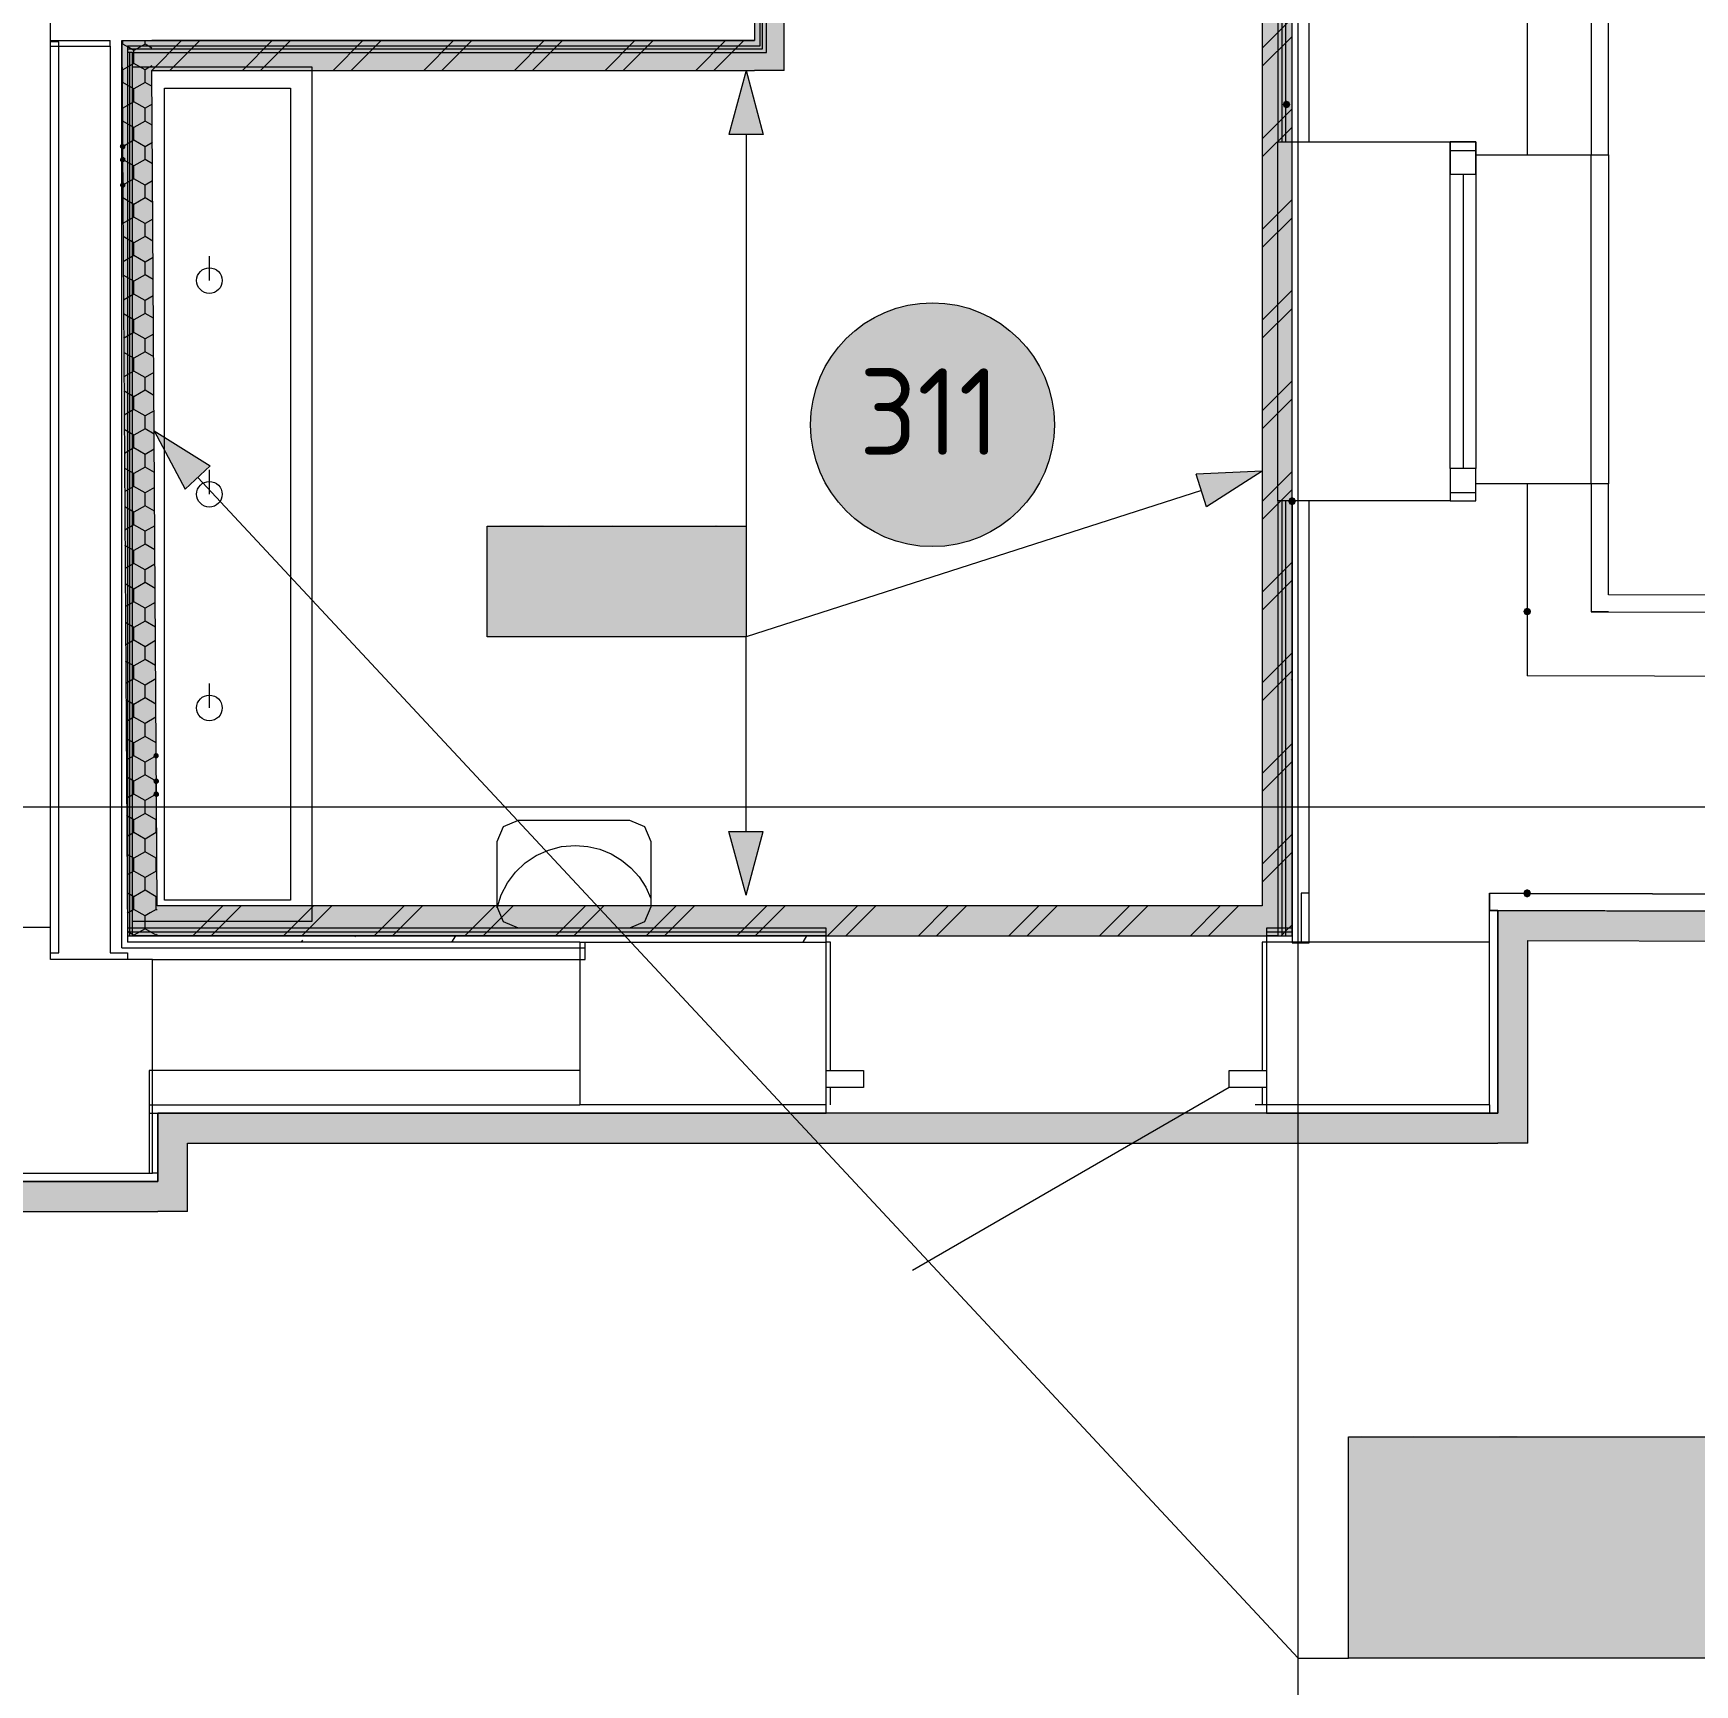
# Model space of a CAD drawing. Header units: millimetres. Extents: x 0 to 1189, y 0 to 841.
# Drawn here: x 375.57 to 414.45, y 396.83 to 435.48 of the extents above; entities that cross this region are included whole.
import ezdxf

# ---------------------------------------------------------------- set-up
doc = ezdxf.new("R2010")
doc.units = ezdxf.units.MM

msp = doc.modelspace()

# ---------------------------------------------------------------- hatches: boundary and pattern name
at = {"true_color": 0xcccccc}
h = msp.add_hatch(color=254, dxfattribs=at)
h.dxf.hatch_style = 2
h.paths.add_polyline_path([(404.326618, 481.267506), (405.026619, 481.267506), (405.026619, 415.054405), (404.326618, 415.054405)])
h = msp.add_hatch(color=254, dxfattribs=at)
h.dxf.hatch_style = 2
h.paths.add_polyline_path([(393.146601, 435.302436), (392.4466, 435.302436), (392.4466, 437.342439), (393.146601, 437.342439)])
at = {"true_color": 0x96e196}
h = msp.add_hatch(color=81, dxfattribs=at)
h.dxf.hatch_style = 2
h.paths.add_polyline_path([(377.646577, 435.302436), (378.346578, 435.302436), (378.351578, 434.602435)])
h = msp.add_hatch(color=81, dxfattribs=at)
h.dxf.hatch_style = 2
h.paths.add_polyline_path([(377.646577, 435.302436), (378.351578, 434.602435), (377.651577, 434.602435)])
at = {"true_color": 0xcccccc}
h = msp.add_hatch(color=254, dxfattribs=at)
h.dxf.hatch_style = 2
h.paths.add_polyline_path([(378.351578, 434.602435), (378.346578, 435.302436), (392.4466, 435.302436), (392.4466, 434.602435)])
h = msp.add_hatch(color=254, dxfattribs=at)
h.dxf.hatch_style = 2
h.paths.add_polyline_path([(392.4466, 435.302436), (393.146601, 434.602435), (392.4466, 434.602435)])
h = msp.add_hatch(color=254, dxfattribs=at)
h.dxf.hatch_style = 2
h.paths.add_polyline_path([(393.146601, 435.302436), (393.146601, 434.602435), (392.4466, 435.302436)])
at = {"true_color": 0x96e196}
h = msp.add_hatch(color=81, dxfattribs=at)
h.dxf.hatch_style = 2
h.paths.add_polyline_path([(378.351578, 434.602435), (378.472578, 415.054405), (377.772577, 415.054405), (377.651577, 434.602435)])
at = {"true_color": 0x0077b0}
h = msp.add_hatch(color=144, dxfattribs=at)
h.dxf.hatch_style = 2
h.paths.add_polyline_path([(392.252599, 434.601435), (392.6526, 433.108432), (391.852599, 433.108432)])
h = msp.add_hatch(color=7)
h.dxf.hatch_style = 2
h.paths.add_polyline_path([(404.895619, 433.899434), (404.832056, 433.872996), (404.805618, 433.809433), (404.832056, 433.745871), (404.895619, 433.719433), (404.959181, 433.745871), (404.985619, 433.809433), (404.959181, 433.872996)])
h = msp.add_hatch(color=7)
h.dxf.hatch_style = 2
h.paths.add_polyline_path([(377.631796, 432.768539), (377.68025, 432.757394), (377.72247, 432.783651), (377.733615, 432.832105), (377.707358, 432.874325), (377.651904, 432.89047), (377.609684, 432.864212), (377.598539, 432.815759)])
h = msp.add_hatch(color=7)
h.dxf.hatch_style = 2
h.paths.add_polyline_path([(377.703019, 432.465694), (377.73256, 432.505686), (377.725314, 432.554874), (377.685323, 432.584414), (377.636135, 432.577169), (377.601594, 432.534177), (377.60884, 432.484989), (377.648831, 432.455449)])
h = msp.add_hatch(color=7)
h.dxf.hatch_style = 2
h.paths.add_polyline_path([(377.640508, 431.863293), (377.690107, 431.859841), (377.727715, 431.892362), (377.731167, 431.941961), (377.698646, 431.979568), (377.647047, 431.98402), (377.609439, 431.9515), (377.605987, 431.901901)])
at = {"true_color": 0xffffff}
h = msp.add_hatch(color=7, dxfattribs=at)
edge = h.paths.add_edge_path()
edge.add_arc((396.612606, 426.314922), 2.852254, 0, 360)
at = {"true_color": 0x0077b0}
h = msp.add_hatch(color=144, dxfattribs=at)
h.dxf.hatch_style = 2
h.paths.add_polyline_path([(378.404578, 426.169422), (379.71458, 425.350421), (379.129579, 424.80442)])
h = msp.add_hatch(color=144, dxfattribs=at)
h.dxf.hatch_style = 2
h.paths.add_polyline_path([(404.326618, 425.23242), (403.027616, 424.395419), (402.783615, 425.15642)])
h = msp.add_hatch(color=7)
h.dxf.hatch_style = 2
h.paths.add_polyline_path([(405.116619, 424.531419), (405.090181, 424.594982), (405.026619, 424.621419), (404.963056, 424.594982), (404.936619, 424.531419), (404.936619, 424.521419), (404.963056, 424.457857), (405.026619, 424.431419), (405.090181, 424.457857), (405.116619, 424.521419)])
at = {"true_color": 0xffffff}
h = msp.add_hatch(color=7, dxfattribs=at)
h.dxf.hatch_style = 2
h.paths.add_polyline_path([(386.19259, 423.943418), (392.252599, 423.943418), (392.252599, 421.355414), (386.19259, 421.355414)])
h = msp.add_hatch(color=7, dxfattribs=at)
h.dxf.hatch_style = 2
h.paths.add_polyline_path([(386.19259, 423.943418), (392.252599, 423.943418), (392.252599, 421.355414), (386.19259, 421.355414)])
h = msp.add_hatch(color=7, dxfattribs=at)
h.dxf.hatch_style = 2
h.paths.add_polyline_path([(386.19259, 423.943418), (392.252599, 423.943418), (392.252599, 421.355414), (386.19259, 421.355414)])
at = {"true_color": 0x0077b0}
h = msp.add_hatch(color=144, dxfattribs=at)
h.dxf.hatch_style = 2
h.paths.add_polyline_path([(386.495788, 423.960484), (387.506166, 423.960484), (387.579891, 423.934921), (387.604833, 423.858509), (387.604833, 422.041152), (387.579891, 421.966394), (387.506166, 421.942485), (387.429754, 421.966394), (387.404191, 422.041152), (387.404191, 423.757085), (386.597212, 423.757085), (386.597212, 422.041152), (386.571925, 421.966394), (386.495788, 421.942485), (386.419652, 421.966394), (386.394365, 422.041152), (386.394365, 423.858509), (386.419652, 423.934921)])
h = msp.add_hatch(color=144, dxfattribs=at)
h.dxf.hatch_style = 2
h.paths.add_polyline_path([(386.495788, 423.960484), (387.506166, 423.960484), (387.579891, 423.934921), (387.604833, 423.858509), (387.604833, 422.041152), (387.579891, 421.966394), (387.506166, 421.942485), (387.429754, 421.966394), (387.404191, 422.041152), (387.404191, 423.757085), (386.597212, 423.757085), (386.597212, 422.041152), (386.571925, 421.966394), (386.495788, 421.942485), (386.419652, 421.966394), (386.394365, 422.041152), (386.394365, 423.858509), (386.419652, 423.934921)])
h = msp.add_hatch(color=144, dxfattribs=at)
h.dxf.hatch_style = 2
h.paths.add_polyline_path([(386.495788, 423.960484), (387.506166, 423.960484), (387.579891, 423.934921), (387.604833, 423.858509), (387.604833, 422.041152), (387.579891, 421.966394), (387.506166, 421.942485), (387.429754, 421.966394), (387.404191, 422.041152), (387.404191, 423.757085), (386.597212, 423.757085), (386.597212, 422.041152), (386.571925, 421.966394), (386.495788, 421.942485), (386.419652, 421.966394), (386.394365, 422.041152), (386.394365, 423.858509), (386.419652, 423.934921)])
h = msp.add_hatch(color=144, dxfattribs=at)
h.dxf.hatch_style = 2
h.paths.add_polyline_path([(388.009669, 422.041152), (388.009669, 423.858509), (388.034956, 423.934921), (388.111093, 423.960484), (388.187229, 423.934921), (388.212516, 423.858509), (388.212516, 423.152953), (389.019495, 423.152953), (389.019495, 423.858509), (389.045058, 423.934921), (389.12147, 423.960484), (389.195195, 423.934921), (389.220138, 423.858509), (389.220138, 422.041152), (389.195195, 421.966394), (389.12147, 421.942485), (389.045058, 421.966394), (389.019495, 422.041152), (389.019495, 422.950106), (388.212516, 422.950106), (388.212516, 422.041152), (388.187229, 421.966394), (388.111093, 421.942485), (388.034956, 421.966394)])
h = msp.add_hatch(color=144, dxfattribs=at)
h.dxf.hatch_style = 2
h.paths.add_polyline_path([(388.009669, 422.041152), (388.009669, 423.858509), (388.034956, 423.934921), (388.111093, 423.960484), (388.187229, 423.934921), (388.212516, 423.858509), (388.212516, 423.152953), (389.019495, 423.152953), (389.019495, 423.858509), (389.045058, 423.934921), (389.12147, 423.960484), (389.195195, 423.934921), (389.220138, 423.858509), (389.220138, 422.041152), (389.195195, 421.966394), (389.12147, 421.942485), (389.045058, 421.966394), (389.019495, 422.041152), (389.019495, 422.950106), (388.212516, 422.950106), (388.212516, 422.041152), (388.187229, 421.966394), (388.111093, 421.942485), (388.034956, 421.966394)])
h = msp.add_hatch(color=144, dxfattribs=at)
h.dxf.hatch_style = 2
h.paths.add_polyline_path([(388.009669, 422.041152), (388.009669, 423.858509), (388.034956, 423.934921), (388.111093, 423.960484), (388.187229, 423.934921), (388.212516, 423.858509), (388.212516, 423.152953), (389.019495, 423.152953), (389.019495, 423.858509), (389.045058, 423.934921), (389.12147, 423.960484), (389.195195, 423.934921), (389.220138, 423.858509), (389.220138, 422.041152), (389.195195, 421.966394), (389.12147, 421.942485), (389.045058, 421.966394), (389.019495, 422.041152), (389.019495, 422.950106), (388.212516, 422.950106), (388.212516, 422.041152), (388.187229, 421.966394), (388.111093, 421.942485), (388.034956, 421.966394)])
h = msp.add_hatch(color=144, dxfattribs=at)
h.dxf.hatch_style = 2
h.paths.add_polyline_path([(391.54472, 423.960484), (391.645153, 423.951449), (391.738403, 423.924173), (391.823695, 423.878396), (391.900254, 423.813861), (391.965219, 423.735777), (392.011944, 423.65015), (392.040168, 423.556667), (392.049633, 423.455019), (392.026482, 423.310808), (391.957029, 423.164529), (391.322029, 422.143127), (391.948209, 422.143127), (392.024346, 422.117564), (392.049633, 422.041152), (392.024346, 421.966394), (391.948209, 421.942485), (391.14123, 421.942485), (391.065094, 421.966394), (391.039807, 422.041152), (391.056343, 422.100683), (391.796074, 423.288552), (391.834039, 423.370959), (391.846786, 423.455019), (391.825288, 423.571946), (391.759142, 423.669442), (391.661646, 423.735588), (391.54472, 423.757085), (391.460022, 423.741255), (391.379355, 423.693696), (391.302409, 423.614303), (391.228873, 423.502975), (391.192493, 423.467422), (391.14123, 423.455019), (391.065094, 423.480582), (391.039807, 423.556994), (391.048075, 423.596131), (391.15017, 423.755613), (391.266632, 423.869464), (391.397976, 423.937738)])
h = msp.add_hatch(color=144, dxfattribs=at)
h.dxf.hatch_style = 2
h.paths.add_polyline_path([(391.54472, 423.960484), (391.645153, 423.951449), (391.738403, 423.924173), (391.823695, 423.878396), (391.900254, 423.813861), (391.965219, 423.735777), (392.011944, 423.65015), (392.040168, 423.556667), (392.049633, 423.455019), (392.026482, 423.310808), (391.957029, 423.164529), (391.322029, 422.143127), (391.948209, 422.143127), (392.024346, 422.117564), (392.049633, 422.041152), (392.024346, 421.966394), (391.948209, 421.942485), (391.14123, 421.942485), (391.065094, 421.966394), (391.039807, 422.041152), (391.056343, 422.100683), (391.796074, 423.288552), (391.834039, 423.370959), (391.846786, 423.455019), (391.825288, 423.571946), (391.759142, 423.669442), (391.661646, 423.735588), (391.54472, 423.757085), (391.460022, 423.741255), (391.379355, 423.693696), (391.302409, 423.614303), (391.228873, 423.502975), (391.192493, 423.467422), (391.14123, 423.455019), (391.065094, 423.480582), (391.039807, 423.556994), (391.048075, 423.596131), (391.15017, 423.755613), (391.266632, 423.869464), (391.397976, 423.937738)])
h = msp.add_hatch(color=144, dxfattribs=at)
h.dxf.hatch_style = 2
h.paths.add_polyline_path([(391.54472, 423.960484), (391.645153, 423.951449), (391.738403, 423.924173), (391.823695, 423.878396), (391.900254, 423.813861), (391.965219, 423.735777), (392.011944, 423.65015), (392.040168, 423.556667), (392.049633, 423.455019), (392.026482, 423.310808), (391.957029, 423.164529), (391.322029, 422.143127), (391.948209, 422.143127), (392.024346, 422.117564), (392.049633, 422.041152), (392.024346, 421.966394), (391.948209, 421.942485), (391.14123, 421.942485), (391.065094, 421.966394), (391.039807, 422.041152), (391.056343, 422.100683), (391.796074, 423.288552), (391.834039, 423.370959), (391.846786, 423.455019), (391.825288, 423.571946), (391.759142, 423.669442), (391.661646, 423.735588), (391.54472, 423.757085), (391.460022, 423.741255), (391.379355, 423.693696), (391.302409, 423.614303), (391.228873, 423.502975), (391.192493, 423.467422), (391.14123, 423.455019), (391.065094, 423.480582), (391.039807, 423.556994), (391.048075, 423.596131), (391.15017, 423.755613), (391.266632, 423.869464), (391.397976, 423.937738)])
h = msp.add_hatch(color=144, dxfattribs=at)
h.dxf.hatch_style = 2
h.paths.add_polyline_path([(390.533376, 422.444642), (389.726397, 422.444642), (389.65026, 422.470204), (389.624973, 422.546617), (389.65026, 422.622753), (389.726397, 422.64804), (390.533376, 422.64804), (390.609513, 422.622753), (390.6348, 422.546617), (390.609513, 422.470204)])
h = msp.add_hatch(color=144, dxfattribs=at)
h.dxf.hatch_style = 2
h.paths.add_polyline_path([(390.533376, 422.444642), (389.726397, 422.444642), (389.65026, 422.470204), (389.624973, 422.546617), (389.65026, 422.622753), (389.726397, 422.64804), (390.533376, 422.64804), (390.609513, 422.622753), (390.6348, 422.546617), (390.609513, 422.470204)])
h = msp.add_hatch(color=144, dxfattribs=at)
h.dxf.hatch_style = 2
h.paths.add_polyline_path([(390.533376, 422.444642), (389.726397, 422.444642), (389.65026, 422.470204), (389.624973, 422.546617), (389.65026, 422.622753), (389.726397, 422.64804), (390.533376, 422.64804), (390.609513, 422.622753), (390.6348, 422.546617), (390.609513, 422.470204)])
h = msp.add_hatch(color=7)
h.dxf.hatch_style = 2
h.paths.add_polyline_path([(410.526627, 422.033415), (410.463065, 422.006978), (410.436627, 421.943415), (410.463065, 421.879853), (410.526627, 421.853415), (410.59419, 421.879853), (410.620627, 421.943415), (410.59419, 422.006978)])
h = msp.add_hatch(color=7)
h.dxf.hatch_style = 2
h.paths.add_polyline_path([(378.421509, 418.512272), (378.471108, 418.50882), (378.508716, 418.541341), (378.512168, 418.59094), (378.479647, 418.628548), (378.428048, 418.633), (378.39044, 418.600479), (378.386988, 418.55088)])
h = msp.add_hatch(color=7)
h.dxf.hatch_style = 2
h.paths.add_polyline_path([(378.483647, 417.916271), (378.516168, 417.953879), (378.512716, 418.003478), (378.475108, 418.035999), (378.425509, 418.032547), (378.386988, 417.991939), (378.39044, 417.94234), (378.428048, 417.909819)])
h = msp.add_hatch(color=7)
h.dxf.hatch_style = 2
h.paths.add_polyline_path([(378.427509, 417.609271), (378.477108, 417.605819), (378.514716, 417.63834), (378.518168, 417.687939), (378.485647, 417.725547), (378.428048, 417.732999), (378.39044, 417.700478), (378.386988, 417.650879)])
h = msp.add_hatch(color=144, dxfattribs=at)
h.dxf.hatch_style = 2
h.paths.add_polyline_path([(392.252599, 415.304405), (391.852599, 416.797407), (392.6526, 416.797407)])
h = msp.add_hatch(color=7)
h.dxf.hatch_style = 2
h.paths.add_polyline_path([(410.616627, 415.357405), (410.59019, 415.420968), (410.526627, 415.447405), (410.463065, 415.420968), (410.436627, 415.357405), (410.436627, 415.343405), (410.463065, 415.279843), (410.526627, 415.253405), (410.59019, 415.279843), (410.616627, 415.343405)])
at = {"true_color": 0x96e196}
h = msp.add_hatch(color=81, dxfattribs=at)
h.dxf.hatch_style = 2
h.paths.add_polyline_path([(378.472578, 415.054405), (377.781577, 414.358404), (377.772577, 415.054405)])
h = msp.add_hatch(color=81, dxfattribs=at)
h.dxf.hatch_style = 2
h.paths.add_polyline_path([(378.472578, 415.054405), (378.476578, 414.354404), (377.776577, 414.354404)])
at = {"true_color": 0xcccccc}
h = msp.add_hatch(color=254, dxfattribs=at)
h.dxf.hatch_style = 2
h.paths.add_polyline_path([(404.326618, 415.054405), (404.326618, 414.354404), (378.476578, 414.354404), (378.472578, 415.054405)])
h = msp.add_hatch(color=254, dxfattribs=at)
h.dxf.hatch_style = 2
h.paths.add_polyline_path([(404.326618, 415.054405), (405.026619, 415.054405), (405.026619, 414.354404)])
h = msp.add_hatch(color=254, dxfattribs=at)
h.dxf.hatch_style = 2
h.paths.add_polyline_path([(404.326618, 415.054405), (405.026619, 414.354404), (404.326618, 414.354404)])
at = {"true_color": 0xf1d696}
h = msp.add_hatch(color=41, dxfattribs=at)
h.dxf.hatch_style = 2
h.paths.add_polyline_path([(410.542627, 414.245404), (409.842626, 414.247404), (409.842626, 414.947405)])
h = msp.add_hatch(color=41, dxfattribs=at)
h.dxf.hatch_style = 2
h.paths.add_polyline_path([(409.842626, 414.947405), (410.542627, 414.945405), (410.542627, 414.245404)])
h = msp.add_hatch(color=41, dxfattribs=at)
h.dxf.hatch_style = 2
h.paths.add_polyline_path([(410.542627, 414.245404), (410.542627, 414.945405), (457.356699, 414.802404), (457.356699, 414.102403)])
h = msp.add_hatch(color=41, dxfattribs=at)
h.dxf.hatch_style = 2
h.paths.add_polyline_path([(410.542627, 410.204397), (409.842626, 410.204397), (409.842626, 414.247404), (410.542627, 414.245404)])
h = msp.add_hatch(color=41, dxfattribs=at)
h.dxf.hatch_style = 2
h.paths.add_polyline_path([(379.187579, 409.504396), (378.487578, 409.504396), (378.487578, 410.204397)])
h = msp.add_hatch(color=41, dxfattribs=at)
h.dxf.hatch_style = 2
h.paths.add_polyline_path([(379.187579, 410.204397), (379.187579, 409.504396), (378.487578, 410.204397)])
h = msp.add_hatch(color=41, dxfattribs=at)
h.dxf.hatch_style = 2
h.paths.add_polyline_path([(379.187579, 409.504396), (379.187579, 410.204397), (409.842626, 410.204397), (409.842626, 409.504396)])
h = msp.add_hatch(color=41, dxfattribs=at)
h.dxf.hatch_style = 2
h.paths.add_polyline_path([(409.842626, 410.204397), (410.542627, 409.504396), (409.842626, 409.504396)])
h = msp.add_hatch(color=41, dxfattribs=at)
h.dxf.hatch_style = 2
h.paths.add_polyline_path([(410.542627, 410.204397), (410.542627, 409.504396), (409.842626, 410.204397)])
h = msp.add_hatch(color=41, dxfattribs=at)
h.dxf.hatch_style = 2
h.paths.add_polyline_path([(379.187579, 408.604395), (378.487578, 408.604395), (378.487578, 409.504396), (379.187579, 409.504396)])
h = msp.add_hatch(color=41, dxfattribs=at)
h.dxf.hatch_style = 2
h.paths.add_polyline_path([(374.361572, 407.904394), (374.361572, 408.604395), (378.487578, 408.604395), (378.487578, 407.904394)])
h = msp.add_hatch(color=41, dxfattribs=at)
h.dxf.hatch_style = 2
h.paths.add_polyline_path([(378.487578, 408.604395), (379.187579, 407.904394), (378.487578, 407.904394)])
h = msp.add_hatch(color=41, dxfattribs=at)
h.dxf.hatch_style = 2
h.paths.add_polyline_path([(379.187579, 408.604395), (379.187579, 407.904394), (378.487578, 408.604395)])
at = {"true_color": 0xffffff}
h = msp.add_hatch(color=7, dxfattribs=at)
h.dxf.hatch_style = 2
h.paths.add_polyline_path([(406.348621, 402.631386), (430.846658, 402.631386), (430.846658, 397.455378), (406.348621, 397.455378)])
at = {"true_color": 0x0077b0}
h = msp.add_hatch(color=144, dxfattribs=at)
h.dxf.hatch_style = 2
h.paths.add_polyline_path([(407.860495, 402.649132), (407.936907, 402.62357), (407.96247, 402.547157), (407.96247, 400.729801), (407.936907, 400.655042), (407.860495, 400.631133), (407.784358, 400.655042), (407.759071, 400.729801), (407.759071, 402.21698), (407.350069, 401.599067), (407.305008, 401.554694), (407.254158, 401.540087), (407.205307, 401.554694), (407.161003, 401.599067), (406.75145, 402.21698), (406.75145, 400.729801), (406.726163, 400.655042), (406.650026, 400.631133), (406.573889, 400.655042), (406.548602, 400.729801), (406.548602, 402.547157), (406.573889, 402.62357), (406.650026, 402.649132), (406.699015, 402.636385), (406.737669, 402.59842), (407.254158, 401.822309), (407.776159, 402.603933), (407.812126, 402.638108)])
h = msp.add_hatch(color=144, dxfattribs=at)
h.dxf.hatch_style = 2
h.paths.add_polyline_path([(410.285578, 401.638755), (410.08218, 401.638755), (410.008661, 401.664042), (409.983512, 401.740178), (410.008661, 401.816315), (410.08218, 401.841602), (410.285578, 401.841602), (410.402505, 401.86434), (410.500001, 401.929245), (410.566147, 402.027155), (410.587644, 402.143668), (410.566147, 402.260594), (410.500001, 402.358091), (410.402505, 402.424236), (410.285578, 402.445734), (409.882089, 402.445734), (409.805952, 402.471228), (409.780665, 402.547157), (409.805952, 402.62357), (409.882089, 402.649132), (410.285578, 402.649132), (410.386011, 402.640098), (410.479262, 402.612821), (410.564553, 402.567044), (410.641112, 402.502509), (410.706078, 402.424038), (410.752802, 402.337765), (410.781026, 402.244153), (410.790491, 402.143668), (410.777865, 402.024657), (410.739917, 401.917532), (410.676545, 401.822602), (410.587644, 401.740178), (410.676545, 401.657754), (410.739917, 401.562825), (410.777865, 401.4557), (410.790491, 401.336689), (410.790491, 401.13329), (410.781026, 401.033245), (410.752802, 400.940641), (410.706078, 400.855478), (410.641112, 400.777756), (410.563391, 400.713221), (410.478228, 400.667444), (410.385624, 400.640168), (410.285578, 400.631133), (409.882089, 400.631133), (409.805952, 400.655042), (409.780665, 400.729801), (409.805952, 400.806213), (409.882089, 400.831776), (410.285578, 400.831776), (410.402505, 400.854582), (410.500001, 400.921624), (410.566147, 401.0185), (410.587644, 401.136046), (410.587644, 401.336689), (410.566147, 401.453615), (410.500001, 401.551111), (410.402505, 401.617257)])
h = msp.add_hatch(color=144, dxfattribs=at)
h.dxf.hatch_style = 2
h.paths.add_polyline_path([(409.274919, 401.13329), (408.46794, 401.13329), (408.391804, 401.158853), (408.366517, 401.235265), (408.391804, 401.311402), (408.46794, 401.336689), (409.274919, 401.336689), (409.351056, 401.311402), (409.376343, 401.235265), (409.351056, 401.158853)])
h = msp.add_hatch(color=144, dxfattribs=at)
h.paths.add_polyline_path([(406.548602, 398.543896), (406.548602, 398.947937), (406.557637, 399.049576), (406.584914, 399.142998), (406.63069, 399.228462), (406.695226, 399.306227), (406.77299, 399.370762), (406.858454, 399.416538), (406.951877, 399.443815), (407.053516, 399.45285), (407.248577, 399.416883), (407.411806, 399.308983), (407.476341, 399.231175), (407.522118, 399.145409), (407.549394, 399.051169), (407.558429, 398.947937), (407.558429, 398.543896), (407.548963, 398.44385), (407.52074, 398.351246), (407.474015, 398.266083), (407.40905, 398.188362), (407.332491, 398.123827), (407.247199, 398.07805), (407.153949, 398.050773), (407.053516, 398.041739), (406.951877, 398.050773), (406.858454, 398.07805), (406.77299, 398.123827), (406.695226, 398.188362), (406.63069, 398.266083), (406.584914, 398.351246), (406.557637, 398.44385)])
h.paths.add_polyline_path([(407.355582, 398.546652), (407.355582, 398.950693), (407.334084, 399.066172), (407.267938, 399.165115), (407.170442, 399.230779), (407.053516, 399.252207), (406.936589, 399.230779), (406.839093, 399.165115), (406.772947, 399.066172), (406.75145, 398.950693), (406.75145, 398.546652), (406.772947, 398.429105), (406.839093, 398.332229), (406.936589, 398.265188), (407.053516, 398.242381), (407.170442, 398.265188), (407.267938, 398.332229), (407.334084, 398.430139)])
h = msp.add_hatch(color=144, dxfattribs=at)
h.dxf.hatch_style = 2
h.paths.add_polyline_path([(408.064329, 399.45285), (408.972732, 399.45285), (409.128106, 399.423498), (409.258261, 399.337095), (409.347076, 399.206043), (409.376773, 399.04936), (409.376773, 398.140406), (409.35121, 398.065648), (409.274798, 398.041739), (409.198661, 398.065648), (409.173374, 398.140406), (409.173374, 399.04936), (409.158905, 399.127495), (409.11715, 399.193227), (409.051349, 399.236222), (408.972732, 399.249451), (408.769885, 399.249451), (408.769885, 398.140406), (408.744391, 398.065648), (408.668461, 398.041739), (408.59446, 398.065648), (408.569242, 398.140406), (408.569242, 399.249451), (408.165753, 399.249451), (408.165753, 398.140406), (408.140466, 398.065648), (408.064329, 398.041739), (407.988192, 398.065648), (407.962905, 398.140406), (407.962905, 399.354182), (407.988192, 399.427907)])
h = msp.add_hatch(color=144, dxfattribs=at)
h.dxf.hatch_style = 2
h.paths.add_polyline_path([(410.472488, 398.140406), (410.472488, 399.354182), (410.497775, 399.427907), (410.573911, 399.45285), (411.078824, 399.45285), (411.233096, 399.423498), (411.363803, 399.337095), (411.452824, 399.206043), (411.482314, 399.04936), (411.482314, 398.140406), (411.457027, 398.065648), (411.38089, 398.041739), (411.304754, 398.065648), (411.279467, 398.140406), (411.279467, 399.04936), (411.264928, 399.127495), (411.222692, 399.193227), (411.157373, 399.236222), (411.078824, 399.249451), (410.675335, 399.249451), (410.675335, 398.140406), (410.650048, 398.065648), (410.573911, 398.041739), (410.497775, 398.065648)])
h = msp.add_hatch(color=144, dxfattribs=at)
h.paths.add_polyline_path([(411.886791, 398.543896), (411.886791, 398.947937), (411.895825, 399.049576), (411.923102, 399.142998), (411.968879, 399.228462), (412.033414, 399.306227), (412.111178, 399.370762), (412.196642, 399.416538), (412.290065, 399.443815), (412.391704, 399.45285), (412.586765, 399.416883), (412.749994, 399.308983), (412.814529, 399.231175), (412.860306, 399.145409), (412.887582, 399.051169), (412.896617, 398.947937), (412.896617, 398.543896), (412.887152, 398.44385), (412.858928, 398.351246), (412.812204, 398.266083), (412.747238, 398.188362), (412.670679, 398.123827), (412.585387, 398.07805), (412.492137, 398.050773), (412.391704, 398.041739), (412.290065, 398.050773), (412.196642, 398.07805), (412.111178, 398.123827), (412.033414, 398.188362), (411.968879, 398.266083), (411.923102, 398.351246), (411.895825, 398.44385)])
h.paths.add_polyline_path([(412.69377, 398.546652), (412.69377, 398.950693), (412.672272, 399.066172), (412.606127, 399.165115), (412.50863, 399.230779), (412.391704, 399.252207), (412.274777, 399.230779), (412.177281, 399.165115), (412.111135, 399.066172), (412.089638, 398.950693), (412.089638, 398.546652), (412.111135, 398.429105), (412.177281, 398.332229), (412.274777, 398.265188), (412.391704, 398.242381), (412.50863, 398.265188), (412.606127, 398.332229), (412.672272, 398.430139)])
h = msp.add_hatch(color=144, dxfattribs=at)
h.dxf.hatch_style = 2
h.paths.add_polyline_path([(413.806007, 399.45285), (414.209496, 399.45285), (414.285633, 399.427907), (414.31092, 399.354182), (414.31092, 398.140406), (414.285633, 398.065648), (414.209496, 398.041739), (414.13336, 398.065648), (414.108073, 398.140406), (414.108073, 399.249451), (413.876562, 399.249451), (413.495673, 398.109538), (413.461704, 398.058689), (413.402517, 398.041739), (413.326381, 398.067026), (413.301094, 398.143162), (413.306606, 398.174582), (413.704583, 399.37127), (413.744753, 399.433144)])

# ---------------------------------------------------------------- linework, layer by layer
at = {"color": 7, "lineweight": 0}
for points in [[(405.172619, 251.095154), (405.172619, 498.901533)], [(412.42663, 432.631432), (412.42663, 495.747528)], [(412.026629, 495.547528), (412.026629, 432.631432)], [(410.526627, 494.047525), (410.526627, 432.631432)], [(375.976574, 413.804403), (375.976574, 488.147516)], [(405.426619, 432.931432), (405.426619, 488.147516)], [(404.696618, 481.841507), (404.696618, 432.931432)], [(404.786618, 481.841507), (404.786618, 432.931432)], [(404.876619, 481.841507), (404.876619, 432.931432)], [(405.026619, 415.054405), (405.026619, 481.967507)], [(405.026619, 432.931432), (405.026619, 481.841507)], [(404.326618, 481.267506), (404.326618, 415.054405)], [(392.7266, 435.022435), (392.7266, 437.722439)], [(392.4466, 437.442439), (392.4466, 435.302436)], [(392.4466, 437.342439), (392.4466, 435.302436)], [(392.5766, 437.572439), (392.5766, 435.172436)], [(392.6366, 435.112435), (392.6366, 437.632439)], [(393.146601, 434.602435), (393.146601, 437.342439)], [(404.326618, 435.127435), (405.026619, 435.827437)], [(404.326618, 434.702435), (405.026619, 435.402436)], [(375.976574, 435.302436), (377.376577, 435.302436)], [(376.176575, 435.272436), (375.976574, 435.272436)], [(375.976574, 435.172436), (377.376577, 435.172436)], [(376.176575, 413.954403), (376.176575, 435.272436)], [(377.376577, 435.172436), (377.376577, 435.302436)], [(377.376577, 435.172436), (377.376577, 413.954403)], [(377.646577, 435.302436), (392.4466, 435.302436)], [(377.646577, 414.074403), (377.646577, 435.302436)], [(377.646577, 435.302436), (378.346578, 435.302436)], [(377.646577, 435.302436), (377.776577, 414.354404)], [(377.669577, 435.221436), (377.647577, 435.209436)], [(377.669577, 435.280436), (377.669577, 435.302436)], [(377.669577, 435.221436), (377.669577, 435.280436)], [(377.809577, 435.140435), (377.669577, 435.221436)], [(392.5766, 435.172436), (377.776577, 435.172436)], [(377.776577, 435.172436), (377.776577, 414.204404)], [(377.776577, 435.112435), (392.6366, 435.112435)], [(377.896577, 435.022435), (377.776577, 435.022435)], [(377.929577, 435.071435), (377.809577, 435.140435)], [(377.836577, 414.354404), (377.836577, 435.022435)], [(377.896577, 435.022435), (392.7266, 435.022435)], [(377.896577, 414.354404), (377.896577, 435.022435)], [(378.189578, 435.221436), (377.929577, 435.071435)], [(377.929577, 435.022435), (377.929577, 435.071435)], [(377.929577, 434.771435), (377.929577, 435.022435)], [(378.189578, 435.221436), (378.189578, 435.302436)], [(378.347578, 435.130435), (378.189578, 435.221436)], [(392.4466, 435.302436), (378.346578, 435.302436)], [(378.351578, 434.607435), (379.046579, 435.302436)], [(378.770579, 434.602435), (379.47058, 435.302436)], [(380.468581, 434.602435), (381.168582, 435.302436)], [(380.892582, 434.602435), (381.592583, 435.302436)], [(382.589585, 434.602435), (383.289586, 435.302436)], [(383.013585, 434.602435), (383.713586, 435.302436)], [(384.710588, 434.602435), (385.410589, 435.302436)], [(385.134588, 434.602435), (385.834589, 435.302436)], [(386.831591, 434.602435), (387.531592, 435.302436)], [(387.256592, 434.602435), (387.956593, 435.302436)], [(388.953594, 434.602435), (389.653595, 435.302436)], [(389.377595, 434.602435), (390.077596, 435.302436)], [(391.074597, 434.602435), (391.774599, 435.302436)], [(391.498598, 434.602435), (392.198599, 435.302436)], [(377.669577, 434.621435), (377.650577, 434.632435)], [(377.929577, 434.771435), (377.669577, 434.621435)], [(377.669577, 434.602435), (377.669577, 434.621435)], [(377.896577, 434.688435), (382.096584, 434.688435)], [(378.189578, 434.621435), (377.929577, 434.771435)], [(378.279578, 434.674435), (378.189578, 434.621435)], [(378.189578, 434.602435), (378.189578, 434.621435)], [(378.350578, 434.714435), (378.279578, 434.674435)], [(382.096584, 434.688435), (382.096584, 414.688404)], [(377.669577, 434.321434), (377.652577, 434.312434)], [(377.669577, 434.321434), (377.669577, 434.602435)], [(377.929577, 434.171434), (377.669577, 434.321434)], [(378.189578, 434.321434), (377.929577, 434.171434)], [(378.189578, 434.321434), (378.189578, 434.602435)], [(378.353578, 434.226434), (378.189578, 434.321434)], [(378.472578, 415.054405), (378.351578, 434.602435)], [(378.351578, 434.602435), (392.4466, 434.602435)], [(393.146601, 434.602435), (392.4466, 434.602435)], [(377.929577, 433.871434), (377.669577, 433.721433)], [(377.929577, 433.871434), (377.929577, 434.171434)], [(378.189578, 433.721433), (377.929577, 433.871434)], [(378.646578, 434.188434), (381.596583, 434.188434)], [(378.646578, 415.188405), (378.646578, 434.188434)], [(381.596583, 434.188434), (381.596583, 415.188405)], [(377.669577, 433.721433), (377.656577, 433.729433)], [(377.669577, 433.421433), (377.669577, 433.721433)], [(378.355578, 433.818433), (378.189578, 433.721433)], [(378.189578, 433.421433), (378.189578, 433.721433)], [(404.326618, 433.005432), (405.026619, 433.705433)], [(404.895619, 433.809433), (404.876619, 433.777433)], [(377.669577, 433.421433), (377.658577, 433.415433)], [(377.929577, 433.271433), (377.669577, 433.421433)], [(378.189578, 433.421433), (377.929577, 433.271433)], [(377.929577, 432.971432), (377.929577, 433.271433)], [(378.359578, 433.323433), (378.189578, 433.421433)], [(404.326618, 432.581432), (405.026619, 433.281433)], [(377.929577, 432.971432), (377.669577, 432.821432)], [(377.669577, 432.521431), (377.669577, 432.821432)], [(378.189578, 432.821432), (377.929577, 432.971432)], [(378.361578, 432.921432), (378.189578, 432.821432)], [(378.189578, 432.521431), (378.189578, 432.821432)], [(404.696618, 432.931432), (405.426619, 432.931432)], [(404.696618, 424.531419), (404.696618, 432.931432)], [(405.426619, 432.931432), (408.726624, 432.931432)], [(408.726624, 432.171431), (408.726624, 432.931432)], [(408.726624, 432.931432), (409.326625, 432.931432)], [(409.326625, 432.931432), (408.726624, 432.931432)], [(408.726624, 432.931432), (408.726624, 432.171431)], [(408.726624, 432.731432), (409.326625, 432.731432)], [(409.326625, 432.931432), (409.326625, 432.171431)], [(409.326625, 432.171431), (409.326625, 432.931432)], [(377.929577, 432.371431), (377.669577, 432.521431)], [(378.189578, 432.521431), (377.929577, 432.371431)], [(377.929577, 432.071431), (377.929577, 432.371431)], [(378.364578, 432.420431), (378.189578, 432.521431)], [(409.326625, 432.631432), (410.526627, 432.631432)], [(410.526627, 432.631432), (412.42663, 432.631432)], [(412.026629, 424.93142), (412.026629, 432.631432)], [(412.42663, 432.631432), (412.42663, 424.93142)], [(377.929577, 432.071431), (377.669577, 431.921431)], [(377.669577, 431.63943), (377.669577, 431.921431)], [(378.189578, 431.921431), (377.929577, 432.071431)], [(378.367578, 432.024431), (378.189578, 431.921431)], [(378.189578, 431.62143), (378.189578, 431.921431)], [(409.326625, 432.171431), (408.726624, 432.171431)], [(408.726624, 425.29142), (408.726624, 432.171431)], [(409.026625, 432.171431), (409.026625, 425.29142)], [(409.326625, 432.171431), (409.326625, 425.29142)], [(377.929577, 431.47143), (377.669577, 431.62143)], [(378.189578, 431.62143), (377.929577, 431.47143)], [(378.370578, 431.51743), (378.189578, 431.62143)], [(404.326618, 430.884429), (405.026619, 431.58443)], [(377.929577, 431.171429), (377.673577, 431.024429)], [(377.929577, 431.171429), (377.929577, 431.47143)], [(378.189578, 431.021429), (377.929577, 431.171429)], [(378.372578, 431.127429), (378.189578, 431.021429)], [(404.326618, 430.460428), (405.026619, 431.160429)], [(378.189578, 430.721429), (377.929577, 430.571429)], [(378.189578, 430.721429), (378.189578, 431.021429)], [(378.375578, 430.613429), (378.189578, 430.721429)], [(377.929577, 430.571429), (377.675577, 430.718429)], [(377.929577, 430.271428), (377.929577, 430.571429)], [(377.929577, 430.271428), (377.678577, 430.127428)], [(378.189578, 430.121428), (377.929577, 430.271428)], [(378.378578, 430.231428), (378.189578, 430.121428)], [(378.189578, 429.821427), (378.189578, 430.121428)], [(379.69658, 429.688427), (379.69658, 430.258428)], [(377.929577, 429.671427), (377.680577, 429.815427)], [(378.189578, 429.821427), (377.929577, 429.671427)], [(377.929577, 429.371427), (377.929577, 429.671427)], [(378.381578, 429.710427), (378.189578, 429.821427)], [(377.929577, 429.371427), (377.684577, 429.230426)], [(378.189578, 429.221426), (377.929577, 429.371427)], [(378.383578, 429.334427), (378.189578, 429.221426)], [(378.189578, 428.921426), (378.189578, 429.221426)], [(393.760602, 426.315422), (393.775327, 426.607004), (393.818549, 426.890167), (393.888832, 427.163478), (393.984743, 427.425502), (394.104846, 427.674805), (394.24771, 427.909954), (394.411898, 428.129513), (394.595978, 428.33205), (394.798515, 428.51613), (395.018074, 428.680318), (395.253223, 428.823181), (395.502526, 428.943285), (395.76455, 429.039196), (396.037861, 429.109479), (396.321024, 429.152701), (396.612606, 429.167426), (396.904188, 429.152701), (397.187351, 429.109479), (397.460662, 429.039196), (397.722686, 428.943285), (397.971989, 428.823181), (398.207138, 428.680318), (398.426697, 428.51613), (398.629234, 428.33205), (398.813314, 428.129513), (398.977502, 427.909954), (399.120365, 427.674805), (399.240469, 427.425502), (399.33638, 427.163478), (399.406663, 426.890167), (399.449884, 426.607004), (399.46461, 426.315422)], [(404.326618, 428.763426), (405.026619, 429.463427)], [(377.929577, 428.771426), (377.686577, 428.912426)], [(378.189578, 428.921426), (377.929577, 428.771426)], [(378.387578, 428.807426), (378.189578, 428.921426)], [(404.326618, 428.338425), (405.026619, 429.038426)], [(377.929577, 428.471425), (377.689577, 428.333425)], [(377.929577, 428.471425), (377.929577, 428.771426)], [(378.189578, 428.321425), (377.929577, 428.471425)], [(378.389578, 428.437425), (378.189578, 428.321425)], [(377.929577, 427.871424), (377.691577, 428.008425)], [(378.189578, 428.021425), (377.929577, 427.871424)], [(378.189578, 428.021425), (378.189578, 428.321425)], [(378.392578, 427.904424), (378.189578, 428.021425)], [(377.929577, 427.571424), (377.929577, 427.871424)], [(377.929577, 427.571424), (377.695577, 427.436424)], [(378.189578, 427.421424), (377.929577, 427.571424)], [(378.394578, 427.540424), (378.189578, 427.421424)], [(378.189578, 427.121423), (378.189578, 427.421424)], [(404.326618, 426.641423), (405.026619, 427.341424)], [(377.929577, 426.971423), (377.697577, 427.105423)], [(378.189578, 427.121423), (377.929577, 426.971423)], [(377.929577, 426.671423), (377.929577, 426.971423)], [(378.398578, 427.001423), (378.189578, 427.121423)], [(404.326618, 426.217422), (405.026619, 426.917423)], [(377.929577, 426.671423), (377.701577, 426.540422)], [(378.189578, 426.521422), (377.929577, 426.671423)], [(378.400578, 426.643423), (378.189578, 426.521422)], [(378.189578, 426.221422), (378.189578, 426.521422)], [(377.929577, 426.071422), (377.703577, 426.202422)], [(378.189578, 426.221422), (377.929577, 426.071422)], [(377.929577, 425.771421), (377.929577, 426.071422)], [(378.403578, 426.097422), (378.189578, 426.221422)], [(399.46461, 426.315422), (399.449884, 426.023664), (399.406663, 425.740347), (399.33638, 425.466903), (399.240469, 425.204764), (399.120365, 424.955364), (398.977502, 424.720134), (398.813314, 424.500509), (398.629234, 424.297919), (398.426697, 424.113798), (398.207138, 423.949579), (397.971989, 423.806693), (397.722686, 423.686574), (397.460662, 423.590655), (397.187351, 423.520367), (396.904188, 423.477144), (396.612606, 423.462418), (396.321024, 423.477144), (396.037861, 423.520367), (395.76455, 423.590655), (395.502526, 423.686574), (395.253223, 423.806693), (395.018074, 423.949579), (394.798515, 424.113798), (394.595978, 424.297919), (394.411898, 424.500509), (394.24771, 424.720134), (394.104846, 424.955364), (393.984743, 425.204764), (393.888832, 425.466903), (393.818549, 425.740347), (393.775327, 426.023664), (393.760602, 426.315422)], [(377.929577, 425.771421), (377.706577, 425.643421)], [(378.189578, 425.621421), (377.929577, 425.771421)], [(378.406578, 425.747421), (378.189578, 425.621421)], [(377.929577, 425.17142), (377.708577, 425.29942)], [(378.189578, 425.32142), (377.929577, 425.17142)], [(378.189578, 425.32142), (378.189578, 425.621421)], [(378.409578, 425.19442), (378.189578, 425.32142)], [(409.326625, 425.29142), (408.726624, 425.29142)], [(408.726624, 425.29142), (408.726624, 424.531419)], [(408.726624, 425.29142), (408.726624, 424.531419)], [(409.326625, 424.531419), (409.326625, 425.29142)], [(409.326625, 424.531419), (409.326625, 425.29142)], [(377.929577, 424.87142), (377.929577, 425.17142)], [(379.69658, 424.68842), (379.69658, 425.25842)], [(404.326618, 424.520419), (405.026619, 425.22042)], [(410.526627, 424.93142), (409.326625, 424.93142)], [(410.526627, 424.93142), (410.526627, 420.443413)], [(412.42663, 424.93142), (410.526627, 424.93142)], [(412.026629, 424.93142), (412.026629, 421.940415)], [(412.42663, 422.338416), (412.42663, 424.93142)], [(377.929577, 424.87142), (377.712577, 424.74642)], [(378.189578, 424.72142), (377.929577, 424.87142)], [(378.411578, 424.85042), (378.189578, 424.72142)], [(378.189578, 424.421419), (378.189578, 424.72142)], [(404.326618, 424.096419), (405.026619, 424.79642)], [(404.696618, 424.531419), (404.696618, 414.354404)], [(405.426619, 424.531419), (404.696618, 424.531419)], [(404.786618, 424.531419), (404.786618, 414.354404)], [(404.876619, 424.531419), (404.876619, 414.354404)], [(405.026619, 424.521419), (405.026619, 414.354404)], [(405.426619, 415.357405), (405.426619, 424.531419)], [(408.726624, 424.531419), (405.426619, 424.531419)], [(408.726624, 424.73142), (409.326625, 424.73142)], [(408.726624, 424.531419), (409.326625, 424.531419)], [(408.726624, 424.531419), (409.326625, 424.531419)], [(377.929577, 424.271419), (377.714577, 424.395419)], [(378.189578, 424.421419), (377.929577, 424.271419)], [(377.929577, 423.971418), (377.929577, 424.271419)], [(378.415578, 424.291419), (378.189578, 424.421419)], [(377.929577, 423.971418), (377.717577, 423.849418)], [(378.189578, 423.821418), (377.929577, 423.971418)], [(378.417578, 423.953418), (378.189578, 423.821418)], [(378.189578, 423.521418), (378.189578, 423.821418)], [(377.929577, 423.371418), (377.720577, 423.492418)], [(378.189578, 423.521418), (377.929577, 423.371418)], [(377.929577, 423.071417), (377.929577, 423.371418)], [(378.420578, 423.388418), (378.189578, 423.521418)], [(377.929577, 423.071417), (377.723577, 422.952417)], [(378.189578, 422.921417), (377.929577, 423.071417)], [(378.422578, 423.056417), (378.189578, 422.921417)], [(404.326618, 422.399416), (405.026619, 423.099417)], [(377.929577, 422.471416), (377.725577, 422.589416)], [(378.189578, 422.621416), (377.929577, 422.471416)], [(378.189578, 422.621416), (378.189578, 422.921417)], [(378.426578, 422.484416), (378.189578, 422.621416)], [(404.326618, 421.974415), (405.026619, 422.674416)], [(377.929577, 422.171416), (377.728577, 422.056416)], [(377.929577, 422.171416), (377.929577, 422.471416)], [(378.189578, 422.021415), (377.929577, 422.171416)], [(440.327673, 422.265416), (412.42663, 422.338416)], [(378.428578, 422.159416), (378.189578, 422.021415)], [(378.189578, 421.721415), (378.189578, 422.021415)], [(410.530627, 421.943415), (410.526627, 420.443413)], [(412.026629, 421.940415), (412.42663, 421.940415)], [(412.42663, 421.938415), (412.026629, 421.940415)], [(412.42663, 421.938415), (440.186673, 421.865415)], [(377.929577, 421.571415), (377.731577, 421.686415)], [(378.189578, 421.721415), (377.929577, 421.571415)], [(377.929577, 421.271414), (377.929577, 421.571415)], [(378.431578, 421.581415), (378.189578, 421.721415)], [(377.929577, 421.271414), (377.734577, 421.159414)], [(378.189578, 421.121414), (377.929577, 421.271414)], [(378.433578, 421.263414), (378.189578, 421.121414)], [(378.189578, 420.821414), (378.189578, 421.121414)], [(377.929577, 420.671413), (377.736577, 420.782414)], [(378.189578, 420.821414), (377.929577, 420.671413)], [(377.929577, 420.371413), (377.929577, 420.671413)], [(378.437578, 420.678413), (378.189578, 420.821414)], [(404.326618, 420.277413), (405.026619, 420.977414)], [(377.929577, 420.371413), (377.740577, 420.262413)], [(378.189578, 420.221413), (377.929577, 420.371413)], [(378.439578, 420.366413), (378.189578, 420.221413)], [(379.69658, 419.688412), (379.69658, 420.258413)], [(404.326618, 419.853412), (405.026619, 420.553413)], [(405.026619, 420.326413), (405.011619, 420.352413)], [(440.322673, 420.365413), (410.526627, 420.443413)], [(377.929577, 419.771412), (377.742577, 419.879412)], [(378.189578, 419.921412), (377.929577, 419.771412)], [(378.189578, 419.921412), (378.189578, 420.221413)], [(378.443578, 419.775412), (378.189578, 419.921412)], [(377.929577, 419.471412), (377.745577, 419.365411)], [(377.929577, 419.471412), (377.929577, 419.771412)], [(378.189578, 419.321411), (377.929577, 419.471412)], [(378.445578, 419.469412), (378.189578, 419.321411)], [(378.189578, 419.021411), (378.189578, 419.321411)], [(377.929577, 418.871411), (377.748577, 418.976411)], [(378.189578, 419.021411), (377.929577, 418.871411)], [(377.929577, 418.57141), (377.929577, 418.871411)], [(378.448578, 418.871411), (378.189578, 419.021411)], [(378.448578, 418.57141), (378.448578, 418.843411)], [(404.326618, 418.15641), (405.026619, 418.856411)], [(377.929577, 418.57141), (377.751577, 418.46841)], [(378.189578, 418.42141), (377.929577, 418.57141)], [(378.448578, 418.57141), (378.189578, 418.42141)], [(378.189578, 418.121409), (378.189578, 418.42141)], [(404.326618, 417.732409), (405.026619, 418.43241)], [(377.929577, 417.971409), (377.753577, 418.073409)], [(378.189578, 418.121409), (377.929577, 417.971409)], [(377.929577, 417.671409), (377.929577, 417.971409)], [(378.448578, 417.971409), (378.189578, 418.121409)], [(378.448578, 417.671409), (378.448578, 417.971409)], [(377.929577, 417.671409), (377.756577, 417.572409)], [(378.189578, 417.521409), (377.929577, 417.671409)], [(378.448578, 417.671409), (378.189578, 417.521409)], [(378.189578, 417.221408), (378.189578, 417.521409)], [(198.085303, 417.371408), (863.72632, 417.371408)], [(377.929577, 417.071408), (377.759577, 417.169408)], [(378.189578, 417.221408), (377.929577, 417.071408)], [(378.448578, 417.071408), (378.189578, 417.221408)], [(377.929577, 416.771407), (377.762577, 416.675407)], [(377.929577, 416.771407), (377.929577, 417.071408)], [(378.189578, 416.621407), (377.929577, 416.771407)], [(378.448578, 416.771407), (378.189578, 416.621407)], [(378.459578, 417.078408), (378.448578, 417.071408)], [(378.448578, 416.771407), (378.448578, 417.071408)], [(378.461578, 416.764407), (378.448578, 416.771407)], [(404.326618, 416.035406), (405.026619, 416.735407)], [(378.189578, 416.321407), (378.189578, 416.621407)], [(377.929577, 416.171407), (377.764577, 416.266407)], [(378.189578, 416.321407), (377.929577, 416.171407)], [(377.929577, 415.871406), (377.929577, 416.171407)], [(378.448578, 416.171407), (378.189578, 416.321407)], [(378.465578, 416.181407), (378.448578, 416.171407)], [(378.448578, 415.871406), (378.448578, 416.171407)], [(404.326618, 415.610406), (405.026619, 416.310407)], [(377.929577, 415.871406), (377.767577, 415.778406)], [(378.189578, 415.721406), (377.929577, 415.871406)], [(378.448578, 415.871406), (378.189578, 415.721406)], [(378.189578, 415.421405), (378.189578, 415.721406)], [(378.467578, 415.861406), (378.448578, 415.871406)], [(377.929577, 415.271405), (377.770577, 415.363405)], [(378.189578, 415.421405), (377.929577, 415.271405)], [(377.929577, 415.054405), (377.929577, 415.271405)], [(378.448578, 415.271405), (378.189578, 415.421405)], [(378.470578, 415.284405), (378.448578, 415.271405)], [(378.448578, 415.054405), (378.448578, 415.271405)], [(381.596583, 415.188405), (378.646578, 415.188405)], [(405.242619, 415.357405), (405.242619, 414.204404)], [(405.426619, 415.357405), (405.242619, 415.357405)], [(405.426619, 414.195403), (405.426619, 415.357405)], [(409.642626, 415.357405), (410.526627, 415.357405)], [(409.642626, 410.404398), (409.642626, 415.357405)], [(409.643626, 415.346405), (409.642626, 414.946405)], [(410.526627, 415.344405), (409.642626, 415.346405)], [(410.526627, 415.343405), (409.643626, 415.346405)], [(410.526627, 415.343405), (439.858672, 415.266405)], [(439.858672, 415.266405), (410.526627, 415.343405)], [(377.929577, 414.971405), (377.773577, 414.881405)], [(377.929577, 414.971405), (377.929577, 415.054405)], [(378.189578, 414.821404), (377.929577, 414.971405)], [(378.311578, 414.892405), (378.189578, 414.821404)], [(378.189578, 414.769404), (378.189578, 414.821404)], [(378.448578, 414.971405), (378.311578, 414.892405)], [(378.448578, 415.030405), (378.448578, 415.054405)], [(378.448578, 414.971405), (378.448578, 415.030405)], [(378.473578, 414.957405), (378.448578, 414.971405)], [(404.326618, 415.054405), (378.472578, 415.054405)], [(379.31158, 414.354404), (380.011581, 415.054405)], [(379.73558, 414.354404), (380.435581, 415.054405)], [(381.432583, 414.354404), (382.132584, 415.054405)], [(381.857583, 414.354404), (382.557584, 415.054405)], [(383.554586, 414.354404), (384.254587, 415.054405)], [(383.978587, 414.354404), (384.678588, 415.054405)], [(385.675589, 414.354404), (386.37559, 415.054405)], [(386.09959, 414.354404), (386.799591, 415.054405)], [(387.796592, 414.354404), (388.496594, 415.054405)], [(388.221593, 414.354404), (388.921594, 415.054405)], [(389.918596, 414.354404), (390.618597, 415.054405)], [(390.342596, 414.354404), (391.042597, 415.054405)], [(392.039599, 414.354404), (392.7396, 415.054405)], [(392.4636, 414.354404), (393.163601, 415.054405)], [(394.160602, 414.354404), (394.860603, 415.054405)], [(394.585603, 414.354404), (395.285604, 415.054405)], [(396.282605, 414.354404), (396.982607, 415.054405)], [(396.706606, 414.354404), (397.406607, 415.054405)], [(398.403609, 414.354404), (399.10361, 415.054405)], [(398.827609, 414.354404), (399.52761, 415.054405)], [(400.524612, 414.354404), (401.224613, 415.054405)], [(400.948613, 414.354404), (401.648614, 415.054405)], [(402.646615, 414.354404), (403.346616, 415.054405)], [(403.070616, 414.354404), (403.770617, 415.054405)], [(405.026619, 414.354404), (405.026619, 415.054405)], [(409.842626, 414.947405), (409.642626, 414.947405)], [(409.642626, 414.946405), (439.857672, 414.866405)], [(409.842626, 410.204397), (409.842626, 414.947405)], [(409.842626, 414.947405), (409.842626, 414.247404)], [(457.356699, 414.802404), (409.842626, 414.947405)], [(371.576568, 414.559404), (375.976574, 414.559404)], [(394.126602, 414.534404), (377.776577, 414.534404)], [(377.843577, 414.421404), (377.776577, 414.460404)], [(394.126602, 414.444404), (377.776577, 414.444404)], [(377.929577, 414.371404), (377.843577, 414.421404)], [(382.096584, 414.688404), (377.896577, 414.688404)], [(378.189578, 414.521404), (377.929577, 414.371404)], [(378.189578, 414.521404), (378.189578, 414.769404)], [(378.448578, 414.371404), (378.189578, 414.521404)], [(394.126602, 414.204404), (394.126602, 414.534404)], [(405.026619, 414.534404), (404.426618, 414.534404)], [(404.426618, 414.534404), (404.426618, 414.204404)], [(405.026619, 414.444404), (404.426618, 414.444404)], [(404.767618, 414.354404), (404.897619, 414.484404)], [(404.897619, 414.484404), (405.026619, 414.613404)], [(377.646577, 414.074403), (388.487594, 414.074403)], [(377.776577, 414.354404), (377.896577, 414.354404)], [(377.776577, 414.354404), (378.476578, 414.354404)], [(388.362593, 414.204404), (377.776577, 414.204404)], [(394.126602, 414.354404), (377.896577, 414.354404)], [(377.929577, 414.354404), (377.929577, 414.371404)], [(378.476578, 414.387404), (378.448578, 414.371404)], [(378.448578, 414.354404), (378.448578, 414.371404)], [(378.476578, 414.354404), (405.026619, 414.354404)], [(381.872583, 414.252404), (381.844583, 414.204404)], [(383.104585, 414.354404), (383.092585, 414.334404)], [(385.450589, 414.354404), (385.363589, 414.204404)], [(388.362593, 414.204404), (394.126602, 414.204404)], [(388.362593, 414.204404), (388.362593, 410.404398)], [(388.487594, 413.804403), (388.487594, 414.204404)], [(393.662601, 414.354404), (393.576601, 414.204404)], [(394.126602, 411.204399), (394.126602, 414.204404)], [(394.226602, 414.204404), (394.126602, 414.204404)], [(394.226602, 411.204399), (394.226602, 414.204404)], [(404.326618, 414.204404), (404.326618, 411.204399)], [(404.426618, 414.204404), (404.326618, 414.204404)], [(404.696618, 414.354404), (404.426618, 414.354404)], [(404.426618, 414.204404), (404.426618, 411.204399)], [(405.242619, 414.204404), (404.426618, 414.204404)], [(404.696618, 414.354404), (405.026619, 414.354404)], [(405.026619, 414.354404), (405.026619, 414.195403)], [(405.026619, 414.195403), (405.426619, 414.195403)], [(409.642626, 414.204404), (405.242619, 414.204404)], [(409.842626, 414.247404), (409.842626, 410.204397)], [(410.542627, 414.245404), (457.356699, 414.102403)], [(410.542627, 409.504396), (410.542627, 414.245404)], [(375.976574, 413.954403), (376.176575, 413.954403)], [(378.361578, 413.804403), (375.976574, 413.804403)], [(377.376577, 413.954403), (377.776577, 413.954403)], [(377.776577, 413.954403), (377.776577, 413.804403)], [(378.361578, 408.804395), (378.361578, 413.804403)], [(378.361578, 413.804403), (388.487594, 413.804403)], [(378.287578, 411.204399), (378.287578, 410.404398)], [(388.362593, 411.204399), (378.287578, 411.204399)], [(394.126602, 411.204399), (394.996603, 411.204399)], [(394.126602, 410.804398), (394.126602, 411.204399)], [(394.996603, 411.204399), (394.996603, 410.804398)], [(403.556617, 411.204399), (404.426618, 411.204399)], [(403.556617, 410.804398), (403.556617, 411.204399)], [(404.426618, 411.204399), (404.426618, 410.804398)], [(394.126602, 410.404398), (394.126602, 410.804398)], [(394.996603, 410.804398), (394.126602, 410.804398)], [(394.226602, 410.404398), (394.226602, 410.804398)], [(403.556617, 410.804398), (396.143605, 406.524392)], [(404.426618, 410.804398), (403.556617, 410.804398)], [(404.326618, 410.804398), (404.326618, 410.404398)], [(404.426618, 410.804398), (404.426618, 410.404398)], [(378.287578, 410.404398), (378.287578, 408.804395)], [(378.287578, 410.404398), (388.362593, 410.404398)], [(378.287578, 410.204397), (394.126602, 410.204397)], [(378.487578, 408.604395), (378.487578, 410.204397)], [(378.487578, 410.204397), (378.487578, 409.504396)], [(409.842626, 410.204397), (378.487578, 410.204397)], [(394.126602, 410.404398), (388.362593, 410.404398)], [(394.126602, 410.204397), (394.126602, 410.404398)], [(404.426618, 410.404398), (404.160617, 410.404398)], [(404.426618, 410.404398), (404.426618, 410.204397)], [(409.642626, 410.404398), (404.426618, 410.404398)], [(404.426618, 410.204397), (409.842626, 410.204397)], [(409.642626, 410.404398), (409.642626, 410.204397)], [(378.487578, 409.504396), (378.487578, 408.604395)], [(379.187579, 409.504396), (409.842626, 409.504396)], [(379.187579, 407.904394), (379.187579, 409.504396)], [(410.542627, 409.504396), (409.842626, 409.504396)], [(374.361572, 408.604395), (378.487578, 408.604395)], [(378.487578, 408.604395), (374.361572, 408.604395)], [(374.561572, 408.804395), (378.361578, 408.804395)], [(378.487578, 408.804395), (378.361578, 408.804395)], [(373.661571, 407.904394), (378.487578, 407.904394)], [(379.187579, 407.904394), (378.487578, 407.904394)]]:
    msp.add_lwpolyline(points, dxfattribs=at)
at = {"color": 144, "lineweight": 0, "true_color": 0x0077b0}
for points in [[(392.252599, 434.601435), (391.852599, 433.108432)], [(392.252599, 434.601435), (392.6526, 433.108432)], [(392.6526, 433.108432), (391.852599, 433.108432)], [(392.252599, 433.108432), (392.252599, 421.355414)], [(378.404578, 426.169422), (379.71458, 425.350421)], [(378.404578, 426.169422), (379.129579, 424.80442)], [(379.71458, 425.350421), (379.129579, 424.80442)], [(379.42258, 425.07742), (405.172619, 397.455378)], [(404.326618, 425.23242), (402.783615, 425.15642)], [(403.027616, 424.395419), (402.783615, 425.15642)], [(404.326618, 425.23242), (403.027616, 424.395419)], [(402.905616, 424.77642), (392.252599, 421.355414)], [(386.19259, 423.943418), (392.252599, 423.943418)], [(386.19259, 421.355414), (386.19259, 423.943418)], [(386.19259, 423.943418), (392.252599, 423.943418)], [(386.19259, 421.355414), (386.19259, 423.943418)], [(386.19259, 423.943418), (392.252599, 423.943418)], [(386.19259, 421.355414), (386.19259, 423.943418)], [(392.252599, 423.943418), (392.252599, 421.355414)], [(392.252599, 423.943418), (392.252599, 421.355414)], [(392.252599, 423.943418), (392.252599, 421.355414)], [(392.252599, 421.355414), (386.19259, 421.355414)], [(392.252599, 421.355414), (386.19259, 421.355414)], [(392.252599, 421.355414), (386.19259, 421.355414)], [(392.252599, 416.797407), (392.252599, 421.355414)], [(391.852599, 416.797407), (392.6526, 416.797407)], [(392.252599, 415.304405), (391.852599, 416.797407)], [(392.252599, 415.304405), (392.6526, 416.797407)], [(406.348621, 402.631386), (430.846658, 402.631386)], [(406.348621, 397.455378), (406.348621, 402.631386)], [(405.172619, 397.455378), (406.348621, 397.455378)], [(430.846658, 397.455378), (406.348621, 397.455378)]]:
    msp.add_lwpolyline(points, dxfattribs=at)
at = {"color": 253, "lineweight": 0, "true_color": 0x999999}
for points in [[(386.42759, 416.563407), (386.574591, 416.916408)], [(386.574591, 416.916408), (386.927591, 417.063408)], [(386.927591, 417.063408), (389.525595, 417.063408)], [(389.525595, 417.063408), (389.879596, 416.916408)], [(389.879596, 416.916408), (390.025596, 416.563407)], [(386.42759, 415.034405), (386.42759, 416.563407)], [(386.42759, 415.007405), (386.525667, 415.31612), (386.671638, 415.597437), (386.860241, 415.847113), (387.086216, 416.060906), (387.344301, 416.234575), (387.629233, 416.363876), (387.935751, 416.444567), (388.258593, 416.472407), (388.551287, 416.449507), (388.831828, 416.382766), (389.096034, 416.275127), (389.33972, 416.129531), (389.558703, 415.94892), (389.748799, 415.736234), (389.905824, 415.494415), (390.025596, 415.226405)], [(390.025596, 416.563407), (390.025596, 415.034405)], [(386.574591, 414.680404), (386.42759, 415.034405)], [(390.025596, 415.034405), (389.879596, 414.680404)], [(386.927591, 414.534404), (386.574591, 414.680404)], [(389.525595, 414.534404), (386.927591, 414.534404)], [(389.879596, 414.680404), (389.525595, 414.534404)]]:
    msp.add_lwpolyline(points, dxfattribs=at)
at = {"color": 7, "lineweight": 0}
for centre in [(379.69658, 429.688427), (379.69658, 424.68842), (379.69658, 419.688412)]:
    msp.add_circle(centre, 0.3, dxfattribs=at)

# ---------------------------------------------------------------- texts
at = {"color": 7, "insert": (394.896757, 427.634707), "char_height": 2.026853, "attachment_point": 1}
msp.add_mtext('{\\fGOSTCommon|b0|i0|c0;311}', dxfattribs=at)

doc.saveas('drawing.dxf')
